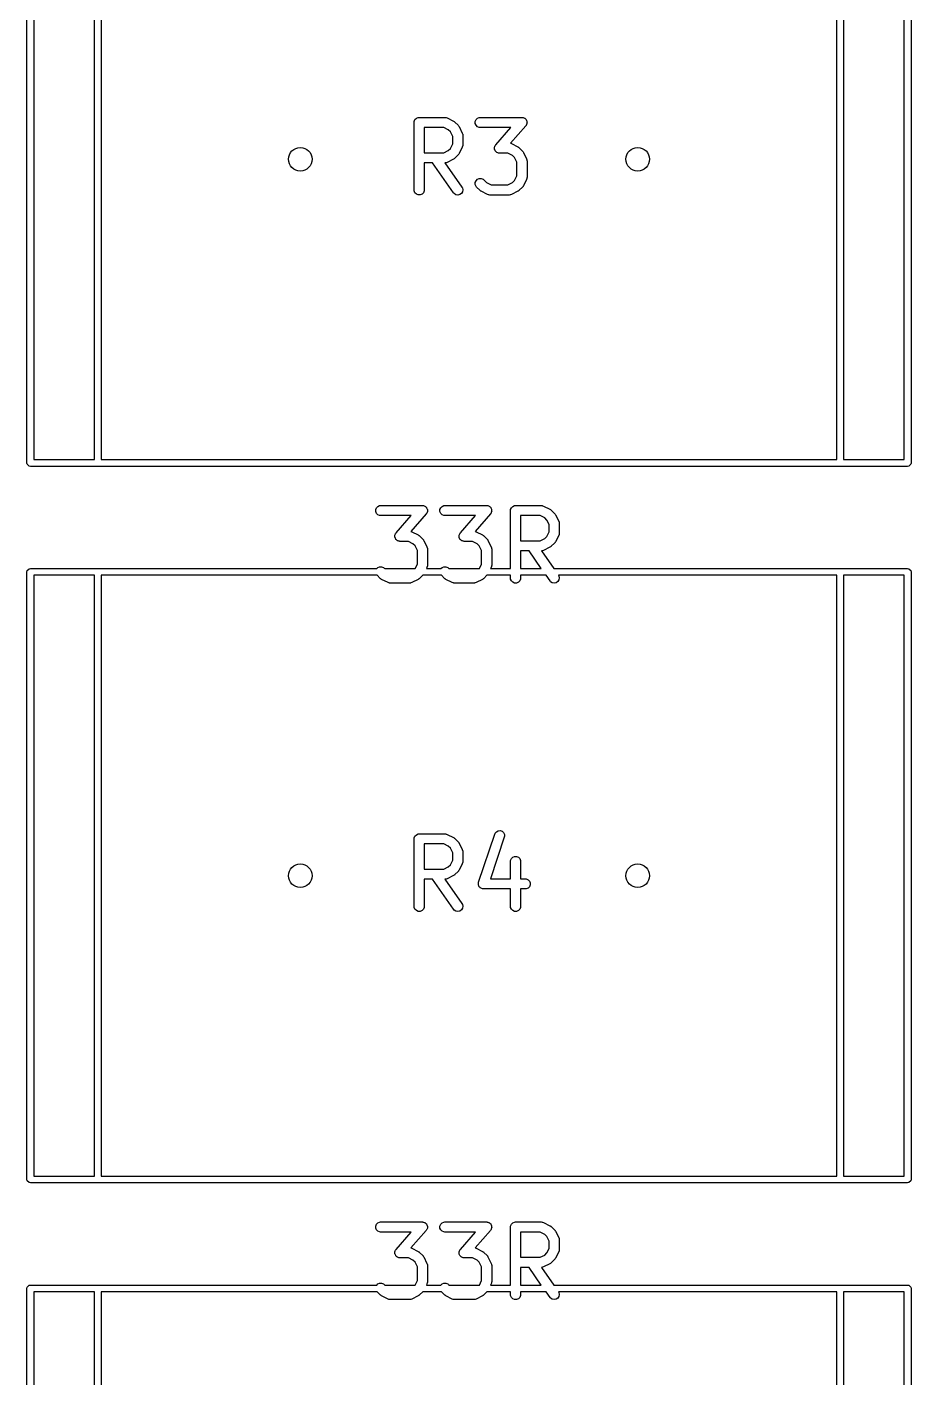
# Model space of a CAD drawing. Extents: x 0.23 to 2.98, y 0.27 to 3.73.
# Drawn here: x 1.179 to 1.695, y 1.997 to 2.785 of the extents above; entities that cross this region are included whole.
import ezdxf

# ---------------------------------------------------------------- set-up
doc = ezdxf.new("R2010")
doc.units = 0
doc.header["$MEASUREMENT"] = 0
doc.layers.add('BLACK', color=7, linetype='CONTINUOUS')

msp = doc.modelspace()

# ---------------------------------------------------------------- linework, layer by layer
at = {"layer": 'BLACK', "linetype": 'CONTINUOUS'}
for p, q in [((1.17913, 2.5304), (1.17913, 2.88473)), ((1.18307, 2.88276), (1.18307, 2.53237)), ((1.2185, 2.53237), (1.2185, 2.88276)), ((1.22244, 2.88276), (1.22244, 2.53237)), ((1.65157, 2.53237), (1.65157, 2.88276)), ((1.65551, 2.88276), (1.65551, 2.53237)), ((1.69094, 2.53237), (1.69094, 2.88276)), ((1.69488, 2.88473), (1.69488, 2.5304)), ((1.405, 2.72903), (1.40505, 2.7296)), ((1.405, 2.68966), (1.405, 2.72903)), ((1.40505, 2.7296), (1.40549, 2.73067)), ((1.40549, 2.73067), (1.40631, 2.73148)), ((1.40631, 2.73148), (1.40737, 2.73192)), ((1.40737, 2.73192), (1.40795, 2.73198)), ((1.40795, 2.73198), (1.42295, 2.73198)), ((1.42225, 2.72608), (1.4109, 2.72608)), ((1.4109, 2.72608), (1.4109, 2.71136)), ((1.42495, 2.72473), (1.42225, 2.72608)), ((1.42295, 2.73198), (1.42352, 2.73192)), ((1.42352, 2.73192), (1.42362, 2.73188)), ((1.42362, 2.73188), (1.42373, 2.73188)), ((1.42373, 2.73188), (1.42427, 2.73167)), ((1.42427, 2.73167), (1.42802, 2.72979)), ((1.42614, 2.72353), (1.42495, 2.72473)), ((1.42802, 2.72979), (1.42827, 2.72964)), ((1.42827, 2.72964), (1.42834, 2.72961)), ((1.42834, 2.72961), (1.42842, 2.72954)), ((1.42842, 2.72954), (1.42851, 2.72949)), ((1.42851, 2.72949), (1.42856, 2.72943)), ((1.42856, 2.72943), (1.42878, 2.72924)), ((1.42878, 2.72924), (1.43066, 2.72737)), ((1.43066, 2.72737), (1.43085, 2.72714)), ((1.43085, 2.72714), (1.4309, 2.72709)), ((1.4309, 2.72709), (1.43096, 2.727)), ((1.43096, 2.727), (1.43103, 2.72692)), ((1.43103, 2.72692), (1.43106, 2.72685)), ((1.43106, 2.72685), (1.43121, 2.7266)), ((1.43121, 2.7266), (1.43309, 2.72285)), ((1.44067, 2.7296), (1.44111, 2.73067)), ((1.44067, 2.72845), (1.44067, 2.7296)), ((1.44111, 2.72739), (1.44067, 2.72845)), ((1.44111, 2.73067), (1.44193, 2.73148)), ((1.44193, 2.72657), (1.44111, 2.72739)), ((1.44193, 2.73148), (1.44299, 2.73192)), ((1.44299, 2.72613), (1.44193, 2.72657)), ((1.44299, 2.73192), (1.44357, 2.73198)), ((1.44357, 2.72608), (1.44299, 2.72613)), ((1.44357, 2.73198), (1.46794, 2.73198)), ((1.46143, 2.72608), (1.44357, 2.72608)), ((1.4526, 2.71597), (1.46143, 2.72608)), ((1.47016, 2.72708), (1.46123, 2.71688)), ((1.46794, 2.73198), (1.46825, 2.73195)), ((1.46825, 2.73195), (1.46832, 2.73196)), ((1.46832, 2.73196), (1.46838, 2.73194)), ((1.46838, 2.73194), (1.46852, 2.73192)), ((1.46852, 2.73192), (1.46896, 2.73174)), ((1.46896, 2.73174), (1.46941, 2.73159)), ((1.46941, 2.73159), (1.46949, 2.73152)), ((1.46949, 2.73152), (1.46958, 2.73148)), ((1.46958, 2.73148), (1.46992, 2.73114)), ((1.46992, 2.73114), (1.47028, 2.73083)), ((1.47034, 2.72733), (1.47016, 2.72708)), ((1.47028, 2.73083), (1.47033, 2.73074)), ((1.47033, 2.73074), (1.4704, 2.73067)), ((1.4704, 2.72739), (1.47034, 2.72733)), ((1.4704, 2.73067), (1.47058, 2.73023)), ((1.47042, 2.72744), (1.4704, 2.72739)), ((1.4705, 2.72756), (1.47042, 2.72744)), ((1.47065, 2.72801), (1.4705, 2.72756)), ((1.47058, 2.73023), (1.47079, 2.7298)), ((1.47084, 2.72845), (1.47065, 2.72801)), ((1.47079, 2.7298), (1.4708, 2.7297)), ((1.4708, 2.7297), (1.47084, 2.7296)), ((1.47084, 2.7296), (1.47084, 2.72912)), ((1.47084, 2.72912), (1.47087, 2.72865)), ((1.47087, 2.72865), (1.47084, 2.72855)), ((1.47084, 2.72855), (1.47084, 2.72845)), ((1.42749, 2.72083), (1.42614, 2.72353)), ((1.42614, 2.7139), (1.42749, 2.7166)), ((1.42749, 2.7166), (1.42749, 2.72083)), ((1.43309, 2.72285), (1.43329, 2.72231)), ((1.43329, 2.72231), (1.4333, 2.7222)), ((1.4333, 2.7222), (1.43334, 2.72211)), ((1.43334, 2.72211), (1.4334, 2.72153)), ((1.4334, 2.72153), (1.4334, 2.71591)), ((1.46123, 2.71688), (1.46176, 2.71667)), ((1.46176, 2.71667), (1.46551, 2.7148)), ((1.4109, 2.71136), (1.42225, 2.71136)), ((1.42225, 2.71136), (1.42495, 2.71271)), ((1.42495, 2.71271), (1.42614, 2.7139)), ((1.43066, 2.71007), (1.42878, 2.70819)), ((1.43085, 2.71029), (1.43066, 2.71007)), ((1.4309, 2.71035), (1.43085, 2.71029)), ((1.43096, 2.71043), (1.4309, 2.71035)), ((1.43103, 2.71052), (1.43096, 2.71043)), ((1.43106, 2.71059), (1.43103, 2.71052)), ((1.43121, 2.71084), (1.43106, 2.71059)), ((1.43309, 2.71458), (1.43121, 2.71084)), ((1.43329, 2.71513), (1.43309, 2.71458)), ((1.4333, 2.71523), (1.43329, 2.71513)), ((1.43334, 2.71533), (1.4333, 2.71523)), ((1.4334, 2.71591), (1.43334, 2.71533)), ((1.45189, 2.71441), (1.45192, 2.71451)), ((1.45192, 2.71393), (1.45189, 2.71441)), ((1.45192, 2.71461), (1.45211, 2.71505)), ((1.45192, 2.71451), (1.45192, 2.71461)), ((1.45192, 2.71345), (1.45192, 2.71393)), ((1.45196, 2.71336), (1.45192, 2.71345)), ((1.45197, 2.71326), (1.45196, 2.71336)), ((1.45218, 2.71283), (1.45197, 2.71326)), ((1.45211, 2.71505), (1.45226, 2.7155)), ((1.45236, 2.71239), (1.45218, 2.71283)), ((1.45226, 2.7155), (1.45234, 2.71562)), ((1.45234, 2.71562), (1.45236, 2.71567)), ((1.45236, 2.71567), (1.45242, 2.71573)), ((1.45243, 2.71232), (1.45236, 2.71239)), ((1.45242, 2.71573), (1.4526, 2.71597)), ((1.45248, 2.71223), (1.45243, 2.71232)), ((1.45284, 2.71191), (1.45248, 2.71223)), ((1.45318, 2.71158), (1.45284, 2.71191)), ((1.45327, 2.71154), (1.45318, 2.71158)), ((1.45334, 2.71147), (1.45327, 2.71154)), ((1.4538, 2.71132), (1.45334, 2.71147)), ((1.45424, 2.71113), (1.4538, 2.71132)), ((1.45438, 2.71112), (1.45424, 2.71113)), ((1.45444, 2.7111), (1.45438, 2.71112)), ((1.45451, 2.71111), (1.45444, 2.7111)), ((1.45482, 2.71108), (1.45451, 2.71111)), ((1.45975, 2.71108), (1.45482, 2.71108)), ((1.46244, 2.70973), (1.45975, 2.71108)), ((1.46364, 2.70853), (1.46244, 2.70973)), ((1.46551, 2.7148), (1.46576, 2.71464)), ((1.46576, 2.71464), (1.46583, 2.71461)), ((1.46583, 2.71461), (1.46591, 2.71454)), ((1.46591, 2.71454), (1.466, 2.71449)), ((1.466, 2.71449), (1.46605, 2.71443)), ((1.46605, 2.71443), (1.46628, 2.71424)), ((1.46628, 2.71424), (1.46815, 2.71237)), ((1.46815, 2.71237), (1.46834, 2.71214)), ((1.46834, 2.71214), (1.4684, 2.71209)), ((1.4684, 2.71209), (1.46846, 2.712)), ((1.46846, 2.712), (1.46852, 2.71192)), ((1.46852, 2.71192), (1.46855, 2.71185)), ((1.46855, 2.71185), (1.46871, 2.7116)), ((1.46871, 2.7116), (1.47058, 2.70785)), ((1.41579, 2.70545), (1.4109, 2.70545)), ((1.4109, 2.70545), (1.4109, 2.68966)), ((1.42803, 2.68797), (1.41579, 2.70545)), ((1.42352, 2.70551), (1.42299, 2.70546)), ((1.42299, 2.70546), (1.43287, 2.69135)), ((1.42362, 2.70555), (1.42352, 2.70551)), ((1.42373, 2.70556), (1.42362, 2.70555)), ((1.42427, 2.70577), (1.42373, 2.70556)), ((1.42802, 2.70764), (1.42427, 2.70577)), ((1.42827, 2.7078), (1.42802, 2.70764)), ((1.42834, 2.70783), (1.42827, 2.7078)), ((1.42842, 2.70789), (1.42834, 2.70783)), ((1.42851, 2.70795), (1.42842, 2.70789)), ((1.42856, 2.70801), (1.42851, 2.70795)), ((1.42878, 2.70819), (1.42856, 2.70801)), ((1.46499, 2.70583), (1.46364, 2.70853)), ((1.46499, 2.69785), (1.46499, 2.70583)), ((1.47058, 2.70785), (1.47079, 2.70731)), ((1.47079, 2.70731), (1.4708, 2.70721)), ((1.4708, 2.70721), (1.47084, 2.70711)), ((1.47084, 2.70711), (1.47089, 2.70653)), ((1.47089, 2.70653), (1.47089, 2.69716)), ((1.44067, 2.69398), (1.44111, 2.69505)), ((1.44067, 2.69283), (1.44067, 2.69398)), ((1.44111, 2.69505), (1.44193, 2.69586)), ((1.44193, 2.69586), (1.44299, 2.6963)), ((1.44299, 2.6963), (1.44415, 2.6963)), ((1.44415, 2.6963), (1.44521, 2.69586)), ((1.44521, 2.69586), (1.44566, 2.6955)), ((1.44566, 2.6955), (1.44719, 2.69396)), ((1.44719, 2.69396), (1.44989, 2.69261)), ((1.45975, 2.69261), (1.46244, 2.69396)), ((1.46244, 2.69396), (1.46364, 2.69516)), ((1.46364, 2.69516), (1.46499, 2.69785)), ((1.47058, 2.69584), (1.46871, 2.69209)), ((1.47079, 2.69638), (1.47058, 2.69584)), ((1.4708, 2.69648), (1.47079, 2.69638)), ((1.47084, 2.69658), (1.4708, 2.69648)), ((1.47089, 2.69716), (1.47084, 2.69658)), ((1.40505, 2.68908), (1.405, 2.68966)), ((1.40549, 2.68802), (1.40505, 2.68908)), ((1.40631, 2.6872), (1.40549, 2.68802)), ((1.40737, 2.68676), (1.40631, 2.6872)), ((1.40853, 2.68676), (1.40737, 2.68676)), ((1.40959, 2.6872), (1.40853, 2.68676)), ((1.4104, 2.68802), (1.40959, 2.6872)), ((1.41085, 2.68908), (1.4104, 2.68802)), ((1.4109, 2.68966), (1.41085, 2.68908)), ((1.4284, 2.68753), (1.42803, 2.68797)), ((1.42938, 2.68691), (1.4284, 2.68753)), ((1.43051, 2.68671), (1.42938, 2.68691)), ((1.43163, 2.68696), (1.43051, 2.68671)), ((1.43258, 2.68762), (1.43163, 2.68696)), ((1.4332, 2.68859), (1.43258, 2.68762)), ((1.43287, 2.69135), (1.43315, 2.69085)), ((1.43315, 2.69085), (1.4334, 2.68972)), ((1.4334, 2.68972), (1.4332, 2.68859)), ((1.44111, 2.69177), (1.44067, 2.69283)), ((1.44148, 2.69132), (1.44111, 2.69177)), ((1.44336, 2.68945), (1.44148, 2.69132)), ((1.44358, 2.68926), (1.44336, 2.68945)), ((1.44363, 2.6892), (1.44358, 2.68926)), ((1.44372, 2.68914), (1.44363, 2.6892)), ((1.4438, 2.68908), (1.44372, 2.68914)), ((1.44388, 2.68905), (1.4438, 2.68908)), ((1.44412, 2.68889), (1.44388, 2.68905)), ((1.44787, 2.68702), (1.44412, 2.68889)), ((1.44841, 2.68681), (1.44787, 2.68702)), ((1.44852, 2.6868), (1.44841, 2.68681)), ((1.44862, 2.68676), (1.44852, 2.6868)), ((1.44919, 2.68671), (1.44862, 2.68676)), ((1.46044, 2.68671), (1.44919, 2.68671)), ((1.44989, 2.69261), (1.45975, 2.69261)), ((1.46102, 2.68676), (1.46044, 2.68671)), ((1.46112, 2.6868), (1.46102, 2.68676)), ((1.46122, 2.68681), (1.46112, 2.6868)), ((1.46176, 2.68702), (1.46122, 2.68681)), ((1.46551, 2.68889), (1.46176, 2.68702)), ((1.46576, 2.68905), (1.46551, 2.68889)), ((1.46583, 2.68908), (1.46576, 2.68905)), ((1.46591, 2.68914), (1.46583, 2.68908)), ((1.466, 2.6892), (1.46591, 2.68914)), ((1.46605, 2.68926), (1.466, 2.6892)), ((1.46628, 2.68945), (1.46605, 2.68926)), ((1.46815, 2.69132), (1.46628, 2.68945)), ((1.46834, 2.69155), (1.46815, 2.69132)), ((1.4684, 2.6916), (1.46834, 2.69155)), ((1.46846, 2.69169), (1.4684, 2.6916)), ((1.46852, 2.69177), (1.46846, 2.69169)), ((1.46855, 2.69184), (1.46852, 2.69177)), ((1.46871, 2.69209), (1.46855, 2.69184)), ((1.17928, 2.52965), (1.17913, 2.5304)), ((1.18035, 2.52858), (1.17928, 2.52965)), ((1.1811, 2.52843), (1.18035, 2.52858)), ((1.69291, 2.52843), (1.1811, 2.52843)), ((1.18307, 2.53237), (1.2185, 2.53237)), ((1.22244, 2.53237), (1.65157, 2.53237)), ((1.65551, 2.53237), (1.69094, 2.53237)), ((1.69367, 2.52858), (1.69291, 2.52843)), ((1.69473, 2.52965), (1.69367, 2.52858)), ((1.69488, 2.5304), (1.69473, 2.52965)), ((1.38256, 2.50323), (1.383, 2.50429)), ((1.383, 2.50429), (1.38381, 2.50511)), ((1.38381, 2.50511), (1.38488, 2.50555)), ((1.38488, 2.50555), (1.38545, 2.5056)), ((1.38545, 2.5056), (1.40982, 2.5056)), ((1.40982, 2.5056), (1.41013, 2.50557)), ((1.41013, 2.50557), (1.41021, 2.50558)), ((1.41021, 2.50558), (1.41026, 2.50556)), ((1.41026, 2.50556), (1.4104, 2.50555)), ((1.4104, 2.50555), (1.41084, 2.50536)), ((1.41084, 2.50536), (1.4113, 2.50521)), ((1.4113, 2.50521), (1.41137, 2.50514)), ((1.41137, 2.50514), (1.41146, 2.50511)), ((1.41146, 2.50511), (1.4118, 2.50477)), ((1.4118, 2.50477), (1.41216, 2.50445)), ((1.41216, 2.50445), (1.41221, 2.50436)), ((1.41221, 2.50436), (1.41228, 2.50429)), ((1.41228, 2.50429), (1.41246, 2.50385)), ((1.42005, 2.50323), (1.42049, 2.50429)), ((1.42049, 2.50429), (1.42131, 2.50511)), ((1.42131, 2.50511), (1.42237, 2.50555)), ((1.42237, 2.50555), (1.42295, 2.5056)), ((1.42295, 2.5056), (1.44732, 2.5056)), ((1.44732, 2.5056), (1.44762, 2.50557)), ((1.44762, 2.50557), (1.4477, 2.50558)), ((1.4477, 2.50558), (1.44775, 2.50556)), ((1.44775, 2.50556), (1.4479, 2.50555)), ((1.4479, 2.50555), (1.44834, 2.50536)), ((1.44834, 2.50536), (1.44879, 2.50521)), ((1.44879, 2.50521), (1.44887, 2.50514)), ((1.44887, 2.50514), (1.44896, 2.50511)), ((1.44896, 2.50511), (1.4493, 2.50477)), ((1.4493, 2.50477), (1.44966, 2.50445)), ((1.44966, 2.50445), (1.4497, 2.50436)), ((1.4497, 2.50436), (1.44977, 2.50429)), ((1.44977, 2.50429), (1.44996, 2.50385)), ((1.4613, 2.50323), (1.46174, 2.50429)), ((1.46174, 2.50429), (1.46255, 2.50511)), ((1.46255, 2.50511), (1.46362, 2.50555)), ((1.46362, 2.50555), (1.46419, 2.5056)), ((1.46419, 2.5056), (1.47919, 2.5056)), ((1.47919, 2.5056), (1.47977, 2.50555)), ((1.47977, 2.50555), (1.47986, 2.50551)), ((1.47986, 2.50551), (1.47997, 2.5055)), ((1.47997, 2.5055), (1.48051, 2.50529)), ((1.48051, 2.50529), (1.48426, 2.50342)), ((1.38256, 2.50207), (1.38256, 2.50323)), ((1.383, 2.50101), (1.38256, 2.50207)), ((1.38381, 2.5002), (1.383, 2.50101)), ((1.38488, 2.49975), (1.38381, 2.5002)), ((1.38545, 2.4997), (1.38488, 2.49975)), ((1.40332, 2.4997), (1.38545, 2.4997)), ((1.39448, 2.4896), (1.40332, 2.4997)), ((1.41205, 2.50071), (1.40311, 2.4905)), ((1.41222, 2.50096), (1.41205, 2.50071)), ((1.41228, 2.50101), (1.41222, 2.50096)), ((1.4123, 2.50106), (1.41228, 2.50101)), ((1.41238, 2.50118), (1.4123, 2.50106)), ((1.41254, 2.50163), (1.41238, 2.50118)), ((1.41246, 2.50385), (1.41268, 2.50342)), ((1.41272, 2.50207), (1.41254, 2.50163)), ((1.41268, 2.50342), (1.41268, 2.50332)), ((1.41268, 2.50332), (1.41272, 2.50323)), ((1.41272, 2.50323), (1.41272, 2.50275)), ((1.41272, 2.50275), (1.41275, 2.50227)), ((1.41275, 2.50227), (1.41272, 2.50217)), ((1.41272, 2.50217), (1.41272, 2.50207)), ((1.42005, 2.50207), (1.42005, 2.50323)), ((1.42049, 2.50101), (1.42005, 2.50207)), ((1.42131, 2.5002), (1.42049, 2.50101)), ((1.42237, 2.49975), (1.42131, 2.5002)), ((1.42295, 2.4997), (1.42237, 2.49975)), ((1.44081, 2.4997), (1.42295, 2.4997)), ((1.43197, 2.4896), (1.44081, 2.4997)), ((1.44954, 2.50071), (1.44061, 2.4905)), ((1.44972, 2.50096), (1.44954, 2.50071)), ((1.44977, 2.50101), (1.44972, 2.50096)), ((1.4498, 2.50106), (1.44977, 2.50101)), ((1.44988, 2.50118), (1.4498, 2.50106)), ((1.45003, 2.50163), (1.44988, 2.50118)), ((1.44996, 2.50385), (1.45017, 2.50342)), ((1.45022, 2.50207), (1.45003, 2.50163)), ((1.45017, 2.50342), (1.45018, 2.50332)), ((1.45018, 2.50332), (1.45022, 2.50323)), ((1.45022, 2.50323), (1.45022, 2.50275)), ((1.45022, 2.50275), (1.45025, 2.50227)), ((1.45025, 2.50227), (1.45022, 2.50217)), ((1.45022, 2.50217), (1.45022, 2.50207)), ((1.46124, 2.50265), (1.4613, 2.50323)), ((1.46124, 2.46883), (1.46124, 2.50265)), ((1.47849, 2.4997), (1.46714, 2.4997)), ((1.46714, 2.4997), (1.46714, 2.48498)), ((1.48119, 2.49835), (1.47849, 2.4997)), ((1.48239, 2.49715), (1.48119, 2.49835)), ((1.48374, 2.49445), (1.48239, 2.49715)), ((1.48426, 2.50342), (1.48451, 2.50326)), ((1.48451, 2.50326), (1.48458, 2.50323)), ((1.48458, 2.50323), (1.48466, 2.50316)), ((1.48466, 2.50316), (1.48475, 2.50311)), ((1.48475, 2.50311), (1.4848, 2.50305)), ((1.4848, 2.50305), (1.48503, 2.50286)), ((1.48503, 2.50286), (1.4869, 2.50099)), ((1.4869, 2.50099), (1.48709, 2.50076)), ((1.48709, 2.50076), (1.48715, 2.50071)), ((1.48715, 2.50071), (1.4872, 2.50062)), ((1.4872, 2.50062), (1.48727, 2.50054)), ((1.48727, 2.50054), (1.4873, 2.50047)), ((1.4873, 2.50047), (1.48746, 2.50022)), ((1.48746, 2.50022), (1.48933, 2.49647)), ((1.48933, 2.49647), (1.48954, 2.49593)), ((1.3938, 2.48823), (1.39399, 2.48867)), ((1.3938, 2.48813), (1.3938, 2.48823)), ((1.39399, 2.48867), (1.39414, 2.48913)), ((1.39414, 2.48913), (1.39422, 2.48924)), ((1.39422, 2.48924), (1.39425, 2.48929)), ((1.39425, 2.48929), (1.3943, 2.48935)), ((1.3943, 2.48935), (1.39448, 2.4896)), ((1.40311, 2.4905), (1.40365, 2.49029)), ((1.40365, 2.49029), (1.40739, 2.48842)), ((1.40739, 2.48842), (1.40764, 2.48826)), ((1.40764, 2.48826), (1.40771, 2.48823)), ((1.40771, 2.48823), (1.4078, 2.48817)), ((1.4313, 2.48823), (1.43148, 2.48867)), ((1.4313, 2.48813), (1.4313, 2.48823)), ((1.43148, 2.48867), (1.43164, 2.48913)), ((1.43164, 2.48913), (1.43172, 2.48924)), ((1.43172, 2.48924), (1.43174, 2.48929)), ((1.43174, 2.48929), (1.4318, 2.48935)), ((1.4318, 2.48935), (1.43197, 2.4896)), ((1.44061, 2.4905), (1.44114, 2.49029)), ((1.44114, 2.49029), (1.44489, 2.48842)), ((1.44489, 2.48842), (1.44514, 2.48826)), ((1.44514, 2.48826), (1.44521, 2.48823)), ((1.44521, 2.48823), (1.44529, 2.48817)), ((1.48239, 2.48753), (1.48374, 2.49022)), ((1.48374, 2.49022), (1.48374, 2.49445)), ((1.48933, 2.48821), (1.48746, 2.48446)), ((1.48954, 2.48875), (1.48933, 2.48821)), ((1.48954, 2.49593), (1.48954, 2.49583)), ((1.48954, 2.49583), (1.48959, 2.49573)), ((1.48959, 2.48895), (1.48954, 2.48885)), ((1.48954, 2.48885), (1.48954, 2.48875)), ((1.48959, 2.49573), (1.48964, 2.49515)), ((1.48964, 2.48953), (1.48959, 2.48895)), ((1.48964, 2.49515), (1.48964, 2.48953)), ((1.39377, 2.48803), (1.3938, 2.48813)), ((1.3938, 2.48756), (1.39377, 2.48803)), ((1.3938, 2.48708), (1.3938, 2.48756)), ((1.39384, 2.48698), (1.3938, 2.48708)), ((1.39385, 2.48689), (1.39384, 2.48698)), ((1.39406, 2.48645), (1.39385, 2.48689)), ((1.39425, 2.48601), (1.39406, 2.48645)), ((1.39432, 2.48594), (1.39425, 2.48601)), ((1.39436, 2.48585), (1.39432, 2.48594)), ((1.39472, 2.48554), (1.39436, 2.48585)), ((1.39506, 2.4852), (1.39472, 2.48554)), ((1.39515, 2.48516), (1.39506, 2.4852)), ((1.39523, 2.48509), (1.39515, 2.48516)), ((1.39568, 2.48494), (1.39523, 2.48509)), ((1.39612, 2.48476), (1.39568, 2.48494)), ((1.39626, 2.48474), (1.39612, 2.48476)), ((1.39632, 2.48472), (1.39626, 2.48474)), ((1.3964, 2.48473), (1.39632, 2.48472)), ((1.3967, 2.4847), (1.3964, 2.48473)), ((1.40163, 2.4847), (1.3967, 2.4847)), ((1.40433, 2.48335), (1.40163, 2.4847)), ((1.40552, 2.48215), (1.40433, 2.48335)), ((1.40687, 2.47946), (1.40552, 2.48215)), ((1.4078, 2.48817), (1.40788, 2.48811)), ((1.40788, 2.48811), (1.40794, 2.48805)), ((1.40794, 2.48805), (1.40816, 2.48787)), ((1.40816, 2.48787), (1.41004, 2.48599)), ((1.41004, 2.48599), (1.41022, 2.48576)), ((1.41022, 2.48576), (1.41028, 2.48571)), ((1.41028, 2.48571), (1.41034, 2.48562)), ((1.41034, 2.48562), (1.4104, 2.48554)), ((1.4104, 2.48554), (1.41043, 2.48547)), ((1.41043, 2.48547), (1.41059, 2.48522)), ((1.41059, 2.48522), (1.41246, 2.48147)), ((1.41246, 2.48147), (1.41267, 2.48093)), ((1.41267, 2.48093), (1.41268, 2.48083)), ((1.41268, 2.48083), (1.41272, 2.48073)), ((1.41272, 2.48073), (1.41278, 2.48015)), ((1.43127, 2.48803), (1.4313, 2.48813)), ((1.4313, 2.48756), (1.43127, 2.48803)), ((1.4313, 2.48708), (1.4313, 2.48756)), ((1.43134, 2.48698), (1.4313, 2.48708)), ((1.43134, 2.48689), (1.43134, 2.48698)), ((1.43156, 2.48645), (1.43134, 2.48689)), ((1.43174, 2.48601), (1.43156, 2.48645)), ((1.43181, 2.48594), (1.43174, 2.48601)), ((1.43186, 2.48585), (1.43181, 2.48594)), ((1.43222, 2.48554), (1.43186, 2.48585)), ((1.43256, 2.4852), (1.43222, 2.48554)), ((1.43265, 2.48516), (1.43256, 2.4852)), ((1.43272, 2.48509), (1.43265, 2.48516)), ((1.43318, 2.48494), (1.43272, 2.48509)), ((1.43362, 2.48476), (1.43318, 2.48494)), ((1.43376, 2.48474), (1.43362, 2.48476)), ((1.43381, 2.48472), (1.43376, 2.48474)), ((1.43389, 2.48473), (1.43381, 2.48472)), ((1.4342, 2.4847), (1.43389, 2.48473)), ((1.43912, 2.4847), (1.4342, 2.4847)), ((1.44182, 2.48335), (1.43912, 2.4847)), ((1.44302, 2.48215), (1.44182, 2.48335)), ((1.44437, 2.47946), (1.44302, 2.48215)), ((1.44529, 2.48817), (1.44538, 2.48811)), ((1.44538, 2.48811), (1.44543, 2.48805)), ((1.44543, 2.48805), (1.44566, 2.48787)), ((1.44566, 2.48787), (1.44753, 2.48599)), ((1.44753, 2.48599), (1.44772, 2.48576)), ((1.44772, 2.48576), (1.44778, 2.48571)), ((1.44778, 2.48571), (1.44783, 2.48562)), ((1.44783, 2.48562), (1.4479, 2.48554)), ((1.4479, 2.48554), (1.44793, 2.48547)), ((1.44793, 2.48547), (1.44809, 2.48522)), ((1.44809, 2.48522), (1.44996, 2.48147)), ((1.44996, 2.48147), (1.45017, 2.48093)), ((1.45017, 2.48093), (1.45017, 2.48083)), ((1.45017, 2.48083), (1.45022, 2.48073)), ((1.45022, 2.48073), (1.45027, 2.48015)), ((1.46714, 2.48498), (1.47849, 2.48498)), ((1.47849, 2.48498), (1.48119, 2.48633)), ((1.48426, 2.48126), (1.48051, 2.47939)), ((1.48119, 2.48633), (1.48239, 2.48753)), ((1.48451, 2.48142), (1.48426, 2.48126)), ((1.48458, 2.48145), (1.48451, 2.48142)), ((1.48466, 2.48151), (1.48458, 2.48145)), ((1.48475, 2.48157), (1.48466, 2.48151)), ((1.4848, 2.48163), (1.48475, 2.48157)), ((1.48503, 2.48182), (1.4848, 2.48163)), ((1.4869, 2.48369), (1.48503, 2.48182)), ((1.48709, 2.48392), (1.4869, 2.48369)), ((1.48715, 2.48397), (1.48709, 2.48392)), ((1.4872, 2.48406), (1.48715, 2.48397)), ((1.48727, 2.48414), (1.4872, 2.48406)), ((1.4873, 2.48421), (1.48727, 2.48414)), ((1.48746, 2.48446), (1.4873, 2.48421)), ((1.40687, 2.47148), (1.40687, 2.47946)), ((1.41278, 2.48015), (1.41278, 2.47078)), ((1.44437, 2.47148), (1.44437, 2.47946)), ((1.45027, 2.48015), (1.45027, 2.47078)), ((1.47203, 2.47908), (1.46714, 2.47908)), ((1.46714, 2.47908), (1.46714, 2.46883)), ((1.4792, 2.46883), (1.47203, 2.47908)), ((1.47977, 2.47913), (1.47923, 2.47908)), ((1.47923, 2.47908), (1.48641, 2.46883)), ((1.47986, 2.47917), (1.47977, 2.47913)), ((1.47997, 2.47918), (1.47986, 2.47917)), ((1.48051, 2.47939), (1.47997, 2.47918)), ((1.17913, 2.46686), (1.17928, 2.46761)), ((1.17913, 2.11253), (1.17913, 2.46686)), ((1.17928, 2.46761), (1.18035, 2.46868)), ((1.18035, 2.46868), (1.1811, 2.46883)), ((1.1811, 2.46883), (1.38315, 2.46883)), ((1.18307, 2.46489), (1.18307, 2.1145)), ((1.2185, 2.46489), (1.18307, 2.46489)), ((1.2185, 2.1145), (1.2185, 2.46489)), ((1.38342, 2.46489), (1.22244, 2.46489)), ((1.22244, 2.46489), (1.22244, 2.1145)), ((1.38315, 2.46883), (1.38381, 2.46949)), ((1.38524, 2.46307), (1.38342, 2.46489)), ((1.38381, 2.46949), (1.38488, 2.46993)), ((1.38488, 2.46993), (1.38603, 2.46993)), ((1.38603, 2.46993), (1.38709, 2.46949)), ((1.38709, 2.46949), (1.38754, 2.46912)), ((1.38754, 2.46912), (1.38783, 2.46883)), ((1.38783, 2.46883), (1.40555, 2.46883)), ((1.40555, 2.46883), (1.40687, 2.47148)), ((1.40999, 2.46489), (1.40816, 2.46307)), ((1.42091, 2.46489), (1.40999, 2.46489)), ((1.41246, 2.46946), (1.41215, 2.46883)), ((1.41215, 2.46883), (1.42065, 2.46883)), ((1.41267, 2.47), (1.41246, 2.46946)), ((1.41268, 2.47011), (1.41267, 2.47)), ((1.41272, 2.4702), (1.41268, 2.47011)), ((1.41278, 2.47078), (1.41272, 2.4702)), ((1.42065, 2.46883), (1.42131, 2.46949)), ((1.42273, 2.46307), (1.42091, 2.46489)), ((1.42131, 2.46949), (1.42237, 2.46993)), ((1.42237, 2.46993), (1.42352, 2.46993)), ((1.42352, 2.46993), (1.42459, 2.46949)), ((1.42459, 2.46949), (1.42504, 2.46912)), ((1.42504, 2.46912), (1.42533, 2.46883)), ((1.42533, 2.46883), (1.44304, 2.46883)), ((1.44304, 2.46883), (1.44437, 2.47148)), ((1.44748, 2.46489), (1.44566, 2.46307)), ((1.46124, 2.46489), (1.44748, 2.46489)), ((1.44996, 2.46946), (1.44964, 2.46883)), ((1.44964, 2.46883), (1.46124, 2.46883)), ((1.45017, 2.47), (1.44996, 2.46946)), ((1.45022, 2.4702), (1.45017, 2.47011)), ((1.45017, 2.47011), (1.45017, 2.47)), ((1.45027, 2.47078), (1.45022, 2.4702)), ((1.46124, 2.46328), (1.46124, 2.46489)), ((1.46714, 2.46883), (1.4792, 2.46883)), ((1.48196, 2.46489), (1.46714, 2.46489)), ((1.46714, 2.46489), (1.46714, 2.46328)), ((1.48427, 2.46159), (1.48196, 2.46489)), ((1.48641, 2.46883), (1.69291, 2.46883)), ((1.48916, 2.46489), (1.48939, 2.46447)), ((1.65157, 2.46489), (1.48916, 2.46489)), ((1.65157, 2.1145), (1.65157, 2.46489)), ((1.65551, 2.46489), (1.65551, 2.1145)), ((1.69094, 2.46489), (1.65551, 2.46489)), ((1.69094, 2.1145), (1.69094, 2.46489)), ((1.69291, 2.46883), (1.69367, 2.46868)), ((1.69367, 2.46868), (1.69473, 2.46761)), ((1.69473, 2.46761), (1.69488, 2.46686)), ((1.69488, 2.46686), (1.69488, 2.11253)), ((1.38546, 2.46288), (1.38524, 2.46307)), ((1.38552, 2.46282), (1.38546, 2.46288)), ((1.38561, 2.46277), (1.38552, 2.46282)), ((1.38569, 2.4627), (1.38561, 2.46277)), ((1.38576, 2.46267), (1.38569, 2.4627)), ((1.38601, 2.46251), (1.38576, 2.46267)), ((1.38976, 2.46064), (1.38601, 2.46251)), ((1.3903, 2.46043), (1.38976, 2.46064)), ((1.3904, 2.46043), (1.3903, 2.46043)), ((1.3905, 2.46038), (1.3904, 2.46043)), ((1.39108, 2.46033), (1.3905, 2.46038)), ((1.40232, 2.46033), (1.39108, 2.46033)), ((1.4029, 2.46038), (1.40232, 2.46033)), ((1.403, 2.46043), (1.4029, 2.46038)), ((1.4031, 2.46043), (1.403, 2.46043)), ((1.40365, 2.46064), (1.4031, 2.46043)), ((1.40739, 2.46251), (1.40365, 2.46064)), ((1.40764, 2.46267), (1.40739, 2.46251)), ((1.40771, 2.4627), (1.40764, 2.46267)), ((1.4078, 2.46277), (1.40771, 2.4627)), ((1.40788, 2.46282), (1.4078, 2.46277)), ((1.40794, 2.46288), (1.40788, 2.46282)), ((1.40816, 2.46307), (1.40794, 2.46288)), ((1.42296, 2.46288), (1.42273, 2.46307)), ((1.42301, 2.46282), (1.42296, 2.46288)), ((1.4231, 2.46277), (1.42301, 2.46282)), ((1.42318, 2.4627), (1.4231, 2.46277)), ((1.42325, 2.46267), (1.42318, 2.4627)), ((1.4235, 2.46251), (1.42325, 2.46267)), ((1.42725, 2.46064), (1.4235, 2.46251)), ((1.42779, 2.46043), (1.42725, 2.46064)), ((1.4279, 2.46043), (1.42779, 2.46043)), ((1.428, 2.46038), (1.4279, 2.46043)), ((1.42857, 2.46033), (1.428, 2.46038)), ((1.43982, 2.46033), (1.42857, 2.46033)), ((1.4404, 2.46038), (1.43982, 2.46033)), ((1.44049, 2.46043), (1.4404, 2.46038)), ((1.4406, 2.46043), (1.44049, 2.46043)), ((1.44114, 2.46064), (1.4406, 2.46043)), ((1.44489, 2.46251), (1.44114, 2.46064)), ((1.44514, 2.46267), (1.44489, 2.46251)), ((1.44521, 2.4627), (1.44514, 2.46267)), ((1.44529, 2.46277), (1.44521, 2.4627)), ((1.44538, 2.46282), (1.44529, 2.46277)), ((1.44543, 2.46288), (1.44538, 2.46282)), ((1.44566, 2.46307), (1.44543, 2.46288)), ((1.4613, 2.4627), (1.46124, 2.46328)), ((1.46174, 2.46164), (1.4613, 2.4627)), ((1.46255, 2.46083), (1.46174, 2.46164)), ((1.46362, 2.46038), (1.46255, 2.46083)), ((1.46477, 2.46038), (1.46362, 2.46038)), ((1.46583, 2.46083), (1.46477, 2.46038)), ((1.46665, 2.46164), (1.46583, 2.46083)), ((1.46709, 2.4627), (1.46665, 2.46164)), ((1.46714, 2.46328), (1.46709, 2.4627)), ((1.48465, 2.46115), (1.48427, 2.46159)), ((1.48562, 2.46053), (1.48465, 2.46115)), ((1.48675, 2.46033), (1.48562, 2.46053)), ((1.48788, 2.46058), (1.48675, 2.46033)), ((1.48882, 2.46124), (1.48788, 2.46058)), ((1.48944, 2.46221), (1.48882, 2.46124)), ((1.48939, 2.46447), (1.48964, 2.46334)), ((1.48964, 2.46334), (1.48944, 2.46221)), ((1.45225, 2.31449), (1.45301, 2.31536)), ((1.45301, 2.31536), (1.45404, 2.31588)), ((1.45404, 2.31588), (1.45519, 2.31596)), ((1.45519, 2.31596), (1.45628, 2.3156)), ((1.45628, 2.3156), (1.45715, 2.31484)), ((1.405, 2.31116), (1.40505, 2.31173)), ((1.405, 2.27179), (1.405, 2.31116)), ((1.40505, 2.31173), (1.40549, 2.3128)), ((1.40549, 2.3128), (1.40631, 2.31361)), ((1.40631, 2.31361), (1.40737, 2.31405)), ((1.40737, 2.31405), (1.40795, 2.31411)), ((1.40795, 2.31411), (1.42295, 2.31411)), ((1.42225, 2.3082), (1.4109, 2.3082)), ((1.4109, 2.3082), (1.4109, 2.29349)), ((1.42495, 2.30686), (1.42225, 2.3082)), ((1.42295, 2.31411), (1.42352, 2.31405)), ((1.42352, 2.31405), (1.42362, 2.31401)), ((1.42362, 2.31401), (1.42373, 2.31401)), ((1.42373, 2.31401), (1.42427, 2.3138)), ((1.42427, 2.3138), (1.42802, 2.31192)), ((1.42802, 2.31192), (1.42827, 2.31177)), ((1.42827, 2.31177), (1.42834, 2.31174)), ((1.42834, 2.31174), (1.42842, 2.31167)), ((1.42842, 2.31167), (1.42851, 2.31162)), ((1.42851, 2.31162), (1.42856, 2.31156)), ((1.42856, 2.31156), (1.42878, 2.31137)), ((1.42878, 2.31137), (1.43066, 2.3095)), ((1.43066, 2.3095), (1.43085, 2.30927)), ((1.43085, 2.30927), (1.4309, 2.30922)), ((1.4309, 2.30922), (1.43096, 2.30913)), ((1.43096, 2.30913), (1.43103, 2.30905)), ((1.43103, 2.30905), (1.43106, 2.30898)), ((1.43106, 2.30898), (1.43121, 2.30873)), ((1.43121, 2.30873), (1.43309, 2.30498)), ((1.44264, 2.28584), (1.45202, 2.31397)), ((1.45762, 2.3121), (1.44954, 2.28786)), ((1.45202, 2.31397), (1.45225, 2.31449)), ((1.45715, 2.31484), (1.45767, 2.31381)), ((1.45775, 2.31266), (1.45762, 2.3121)), ((1.45767, 2.31381), (1.45775, 2.31266)), ((1.42614, 2.30566), (1.42495, 2.30686)), ((1.42749, 2.30296), (1.42614, 2.30566)), ((1.42749, 2.29873), (1.42749, 2.30296)), ((1.43309, 2.30498), (1.43329, 2.30444)), ((1.43329, 2.30444), (1.4333, 2.30433)), ((1.4333, 2.30433), (1.43334, 2.30423)), ((1.43334, 2.30423), (1.4334, 2.30366)), ((1.4334, 2.30366), (1.4334, 2.29803)), ((1.4613, 2.29861), (1.46174, 2.29967)), ((1.46174, 2.29967), (1.46255, 2.30049)), ((1.46255, 2.30049), (1.46362, 2.30093)), ((1.46362, 2.30093), (1.46477, 2.30093)), ((1.46477, 2.30093), (1.46583, 2.30049)), ((1.46583, 2.30049), (1.46665, 2.29967)), ((1.46665, 2.29967), (1.46709, 2.29861)), ((1.4109, 2.29349), (1.42225, 2.29349)), ((1.42225, 2.29349), (1.42495, 2.29484)), ((1.42495, 2.29484), (1.42614, 2.29603)), ((1.42614, 2.29603), (1.42749, 2.29873)), ((1.43066, 2.2922), (1.42878, 2.29032)), ((1.43085, 2.29242), (1.43066, 2.2922)), ((1.4309, 2.29247), (1.43085, 2.29242)), ((1.43096, 2.29256), (1.4309, 2.29247)), ((1.43103, 2.29264), (1.43096, 2.29256)), ((1.43106, 2.29272), (1.43103, 2.29264)), ((1.43121, 2.29296), (1.43106, 2.29272)), ((1.43309, 2.29671), (1.43121, 2.29296)), ((1.43329, 2.29725), (1.43309, 2.29671)), ((1.4333, 2.29736), (1.43329, 2.29725)), ((1.43334, 2.29746), (1.4333, 2.29736)), ((1.4334, 2.29803), (1.43334, 2.29746)), ((1.46124, 2.29803), (1.4613, 2.29861)), ((1.46124, 2.28786), (1.46124, 2.29803)), ((1.46709, 2.29861), (1.46714, 2.29803)), ((1.46714, 2.29803), (1.46714, 2.28786)), ((1.41579, 2.28758), (1.4109, 2.28758)), ((1.4109, 2.28758), (1.4109, 2.27179)), ((1.42803, 2.27009), (1.41579, 2.28758)), ((1.42352, 2.28764), (1.42299, 2.28759)), ((1.42299, 2.28759), (1.43287, 2.27348)), ((1.42362, 2.28768), (1.42352, 2.28764)), ((1.42373, 2.28769), (1.42362, 2.28768)), ((1.42427, 2.28789), (1.42373, 2.28769)), ((1.42802, 2.28977), (1.42427, 2.28789)), ((1.42827, 2.28992), (1.42802, 2.28977)), ((1.42834, 2.28995), (1.42827, 2.28992)), ((1.42842, 2.29002), (1.42834, 2.28995)), ((1.42851, 2.29008), (1.42842, 2.29002)), ((1.42856, 2.29014), (1.42851, 2.29008)), ((1.42878, 2.29032), (1.42856, 2.29014)), ((1.44251, 2.28528), (1.44255, 2.28543)), ((1.44255, 2.28481), (1.44251, 2.28528)), ((1.44255, 2.28549), (1.44258, 2.28556)), ((1.44255, 2.28543), (1.44255, 2.28549)), ((1.44255, 2.28433), (1.44255, 2.28481)), ((1.44259, 2.28424), (1.44255, 2.28433)), ((1.44258, 2.28556), (1.44264, 2.28584)), ((1.4426, 2.28413), (1.44259, 2.28424)), ((1.44281, 2.28371), (1.4426, 2.28413)), ((1.44299, 2.28327), (1.44281, 2.28371)), ((1.44954, 2.28786), (1.46124, 2.28786)), ((1.46714, 2.28786), (1.46982, 2.28786)), ((1.46982, 2.28786), (1.47039, 2.28781)), ((1.47039, 2.28781), (1.47146, 2.28737)), ((1.47146, 2.28737), (1.47227, 2.28655)), ((1.47227, 2.28655), (1.47271, 2.28549)), ((1.47271, 2.28433), (1.47227, 2.28327)), ((1.47271, 2.28549), (1.47271, 2.28433)), ((1.44306, 2.2832), (1.44299, 2.28327)), ((1.44311, 2.2831), (1.44306, 2.2832)), ((1.44347, 2.28279), (1.44311, 2.2831)), ((1.4438, 2.28246), (1.44347, 2.28279)), ((1.4439, 2.28241), (1.4438, 2.28246)), ((1.44398, 2.28235), (1.4439, 2.28241)), ((1.44443, 2.2822), (1.44398, 2.28235)), ((1.44487, 2.28201), (1.44443, 2.2822)), ((1.44502, 2.282), (1.44487, 2.28201)), ((1.44508, 2.28198), (1.44502, 2.282)), ((1.44515, 2.28199), (1.44508, 2.28198)), ((1.44544, 2.28196), (1.44515, 2.28199)), ((1.46124, 2.28196), (1.44544, 2.28196)), ((1.46124, 2.27179), (1.46124, 2.28196)), ((1.46982, 2.28196), (1.46714, 2.28196)), ((1.46714, 2.28196), (1.46714, 2.27179)), ((1.47039, 2.28201), (1.46982, 2.28196)), ((1.47146, 2.28246), (1.47039, 2.28201)), ((1.47227, 2.28327), (1.47146, 2.28246)), ((1.40505, 2.27121), (1.405, 2.27179)), ((1.40549, 2.27015), (1.40505, 2.27121)), ((1.40631, 2.26933), (1.40549, 2.27015)), ((1.40737, 2.26889), (1.40631, 2.26933)), ((1.40853, 2.26889), (1.40737, 2.26889)), ((1.40959, 2.26933), (1.40853, 2.26889)), ((1.4104, 2.27015), (1.40959, 2.26933)), ((1.41085, 2.27121), (1.4104, 2.27015)), ((1.4109, 2.27179), (1.41085, 2.27121)), ((1.4284, 2.26965), (1.42803, 2.27009)), ((1.42938, 2.26904), (1.4284, 2.26965)), ((1.43051, 2.26884), (1.42938, 2.26904)), ((1.43163, 2.26908), (1.43051, 2.26884)), ((1.43258, 2.26975), (1.43163, 2.26908)), ((1.4332, 2.27072), (1.43258, 2.26975)), ((1.43287, 2.27348), (1.43315, 2.27298)), ((1.43315, 2.27298), (1.4334, 2.27185)), ((1.4334, 2.27185), (1.4332, 2.27072)), ((1.4613, 2.27121), (1.46124, 2.27179)), ((1.46174, 2.27015), (1.4613, 2.27121)), ((1.46255, 2.26933), (1.46174, 2.27015)), ((1.46362, 2.26889), (1.46255, 2.26933)), ((1.46477, 2.26889), (1.46362, 2.26889)), ((1.46583, 2.26933), (1.46477, 2.26889)), ((1.46665, 2.27015), (1.46583, 2.26933)), ((1.46709, 2.27121), (1.46665, 2.27015)), ((1.46714, 2.27179), (1.46709, 2.27121)), ((1.17928, 2.11177), (1.17913, 2.11253)), ((1.18035, 2.11071), (1.17928, 2.11177)), ((1.1811, 2.11056), (1.18035, 2.11071)), ((1.69291, 2.11056), (1.1811, 2.11056)), ((1.18307, 2.1145), (1.2185, 2.1145)), ((1.22244, 2.1145), (1.65157, 2.1145)), ((1.65551, 2.1145), (1.69094, 2.1145)), ((1.69367, 2.11071), (1.69291, 2.11056)), ((1.69473, 2.11177), (1.69367, 2.11071)), ((1.69488, 2.11253), (1.69473, 2.11177)), ((1.383, 2.08642), (1.38381, 2.08723)), ((1.38381, 2.08723), (1.38488, 2.08768)), ((1.38488, 2.08768), (1.38545, 2.08773)), ((1.38545, 2.08773), (1.40982, 2.08773)), ((1.40982, 2.08773), (1.41013, 2.0877)), ((1.41013, 2.0877), (1.41021, 2.08771)), ((1.41021, 2.08771), (1.41026, 2.08769)), ((1.41026, 2.08769), (1.4104, 2.08768)), ((1.4104, 2.08768), (1.41084, 2.08749)), ((1.41084, 2.08749), (1.4113, 2.08734)), ((1.4113, 2.08734), (1.41137, 2.08727)), ((1.41137, 2.08727), (1.41146, 2.08723)), ((1.41146, 2.08723), (1.4118, 2.0869)), ((1.4118, 2.0869), (1.41216, 2.08658)), ((1.42049, 2.08642), (1.42131, 2.08723)), ((1.42131, 2.08723), (1.42237, 2.08768)), ((1.42237, 2.08768), (1.42295, 2.08773)), ((1.42295, 2.08773), (1.44732, 2.08773)), ((1.44732, 2.08773), (1.44762, 2.0877)), ((1.44762, 2.0877), (1.4477, 2.08771)), ((1.4477, 2.08771), (1.44775, 2.08769)), ((1.44775, 2.08769), (1.4479, 2.08768)), ((1.4479, 2.08768), (1.44834, 2.08749)), ((1.44834, 2.08749), (1.44879, 2.08734)), ((1.44879, 2.08734), (1.44887, 2.08727)), ((1.44887, 2.08727), (1.44896, 2.08723)), ((1.44896, 2.08723), (1.4493, 2.0869)), ((1.4493, 2.0869), (1.44966, 2.08658)), ((1.46174, 2.08642), (1.46255, 2.08723)), ((1.46255, 2.08723), (1.46362, 2.08768)), ((1.46362, 2.08768), (1.46419, 2.08773)), ((1.46419, 2.08773), (1.47919, 2.08773)), ((1.47919, 2.08773), (1.47977, 2.08768)), ((1.47977, 2.08768), (1.47986, 2.08763)), ((1.47986, 2.08763), (1.47997, 2.08763)), ((1.47997, 2.08763), (1.48051, 2.08742)), ((1.48051, 2.08742), (1.48426, 2.08555)), ((1.38256, 2.08536), (1.383, 2.08642)), ((1.38256, 2.0842), (1.38256, 2.08536)), ((1.383, 2.08314), (1.38256, 2.0842)), ((1.38381, 2.08232), (1.383, 2.08314)), ((1.38488, 2.08188), (1.38381, 2.08232)), ((1.38545, 2.08183), (1.38488, 2.08188)), ((1.40332, 2.08183), (1.38545, 2.08183)), ((1.39448, 2.07173), (1.40332, 2.08183)), ((1.41205, 2.08283), (1.40311, 2.07263)), ((1.41222, 2.08308), (1.41205, 2.08283)), ((1.41216, 2.08658), (1.41221, 2.08649)), ((1.41221, 2.08649), (1.41228, 2.08642)), ((1.41228, 2.08314), (1.41222, 2.08308)), ((1.41228, 2.08642), (1.41246, 2.08598)), ((1.4123, 2.08319), (1.41228, 2.08314)), ((1.41238, 2.08331), (1.4123, 2.08319)), ((1.41254, 2.08376), (1.41238, 2.08331)), ((1.41246, 2.08598), (1.41268, 2.08555)), ((1.41272, 2.0842), (1.41254, 2.08376)), ((1.41268, 2.08555), (1.41268, 2.08545)), ((1.41268, 2.08545), (1.41272, 2.08536)), ((1.41272, 2.08536), (1.41272, 2.08488)), ((1.41272, 2.08488), (1.41275, 2.0844)), ((1.41275, 2.0844), (1.41272, 2.0843)), ((1.41272, 2.0843), (1.41272, 2.0842)), ((1.42005, 2.08536), (1.42049, 2.08642)), ((1.42005, 2.0842), (1.42005, 2.08536)), ((1.42049, 2.08314), (1.42005, 2.0842)), ((1.42131, 2.08232), (1.42049, 2.08314)), ((1.42237, 2.08188), (1.42131, 2.08232)), ((1.42295, 2.08183), (1.42237, 2.08188)), ((1.44081, 2.08183), (1.42295, 2.08183)), ((1.43197, 2.07173), (1.44081, 2.08183)), ((1.44954, 2.08283), (1.44061, 2.07263)), ((1.44972, 2.08308), (1.44954, 2.08283)), ((1.44966, 2.08658), (1.4497, 2.08649)), ((1.4497, 2.08649), (1.44977, 2.08642)), ((1.44977, 2.08314), (1.44972, 2.08308)), ((1.44977, 2.08642), (1.44996, 2.08598)), ((1.4498, 2.08319), (1.44977, 2.08314)), ((1.44988, 2.08331), (1.4498, 2.08319)), ((1.45003, 2.08376), (1.44988, 2.08331)), ((1.44996, 2.08598), (1.45017, 2.08555)), ((1.45022, 2.0842), (1.45003, 2.08376)), ((1.45017, 2.08555), (1.45018, 2.08545)), ((1.45018, 2.08545), (1.45022, 2.08536)), ((1.45022, 2.08536), (1.45022, 2.08488)), ((1.45022, 2.08488), (1.45025, 2.0844)), ((1.45025, 2.0844), (1.45022, 2.0843)), ((1.45022, 2.0843), (1.45022, 2.0842)), ((1.46124, 2.08478), (1.4613, 2.08536)), ((1.46124, 2.05096), (1.46124, 2.08478)), ((1.4613, 2.08536), (1.46174, 2.08642)), ((1.47849, 2.08183), (1.46714, 2.08183)), ((1.46714, 2.08183), (1.46714, 2.06711)), ((1.48119, 2.08048), (1.47849, 2.08183)), ((1.48239, 2.07928), (1.48119, 2.08048)), ((1.48374, 2.07658), (1.48239, 2.07928)), ((1.48426, 2.08555), (1.48451, 2.08539)), ((1.48451, 2.08539), (1.48458, 2.08536)), ((1.48458, 2.08536), (1.48466, 2.08529)), ((1.48466, 2.08529), (1.48475, 2.08524)), ((1.48475, 2.08524), (1.4848, 2.08518)), ((1.4848, 2.08518), (1.48503, 2.08499)), ((1.48503, 2.08499), (1.4869, 2.08312)), ((1.4869, 2.08312), (1.48709, 2.08289)), ((1.48709, 2.08289), (1.48715, 2.08284)), ((1.48715, 2.08284), (1.4872, 2.08275)), ((1.4872, 2.08275), (1.48727, 2.08267)), ((1.48727, 2.08267), (1.4873, 2.0826)), ((1.4873, 2.0826), (1.48746, 2.08235)), ((1.48746, 2.08235), (1.48933, 2.0786)), ((1.39399, 2.0708), (1.39414, 2.07125)), ((1.39414, 2.07125), (1.39422, 2.07137)), ((1.39422, 2.07137), (1.39425, 2.07142)), ((1.39425, 2.07142), (1.3943, 2.07148)), ((1.3943, 2.07148), (1.39448, 2.07173)), ((1.40311, 2.07263), (1.40365, 2.07242)), ((1.40365, 2.07242), (1.40739, 2.07055)), ((1.43148, 2.0708), (1.43164, 2.07125)), ((1.43164, 2.07125), (1.43172, 2.07137)), ((1.43172, 2.07137), (1.43174, 2.07142)), ((1.43174, 2.07142), (1.4318, 2.07148)), ((1.4318, 2.07148), (1.43197, 2.07173)), ((1.44061, 2.07263), (1.44114, 2.07242)), ((1.44114, 2.07242), (1.44489, 2.07055)), ((1.48239, 2.06966), (1.48374, 2.07235)), ((1.48374, 2.07235), (1.48374, 2.07658)), ((1.48933, 2.0786), (1.48954, 2.07806)), ((1.48954, 2.07088), (1.48933, 2.07034)), ((1.48954, 2.07806), (1.48954, 2.07795)), ((1.48954, 2.07795), (1.48959, 2.07786)), ((1.48959, 2.07108), (1.48954, 2.07098)), ((1.48954, 2.07098), (1.48954, 2.07088)), ((1.48959, 2.07786), (1.48964, 2.07728)), ((1.48964, 2.07166), (1.48959, 2.07108)), ((1.48964, 2.07728), (1.48964, 2.07166)), ((1.39377, 2.07016), (1.3938, 2.07026)), ((1.3938, 2.06968), (1.39377, 2.07016)), ((1.3938, 2.07036), (1.39399, 2.0708)), ((1.3938, 2.07026), (1.3938, 2.07036)), ((1.3938, 2.06921), (1.3938, 2.06968)), ((1.39384, 2.06911), (1.3938, 2.06921)), ((1.39385, 2.06901), (1.39384, 2.06911)), ((1.39406, 2.06858), (1.39385, 2.06901)), ((1.39425, 2.06814), (1.39406, 2.06858)), ((1.39432, 2.06807), (1.39425, 2.06814)), ((1.39436, 2.06798), (1.39432, 2.06807)), ((1.39472, 2.06767), (1.39436, 2.06798)), ((1.39506, 2.06733), (1.39472, 2.06767)), ((1.39515, 2.06729), (1.39506, 2.06733)), ((1.39523, 2.06722), (1.39515, 2.06729)), ((1.39568, 2.06707), (1.39523, 2.06722)), ((1.39612, 2.06689), (1.39568, 2.06707)), ((1.39626, 2.06687), (1.39612, 2.06689)), ((1.39632, 2.06685), (1.39626, 2.06687)), ((1.3964, 2.06686), (1.39632, 2.06685)), ((1.3967, 2.06683), (1.3964, 2.06686)), ((1.40163, 2.06683), (1.3967, 2.06683)), ((1.40433, 2.06548), (1.40163, 2.06683)), ((1.40552, 2.06428), (1.40433, 2.06548)), ((1.40687, 2.06159), (1.40552, 2.06428)), ((1.40739, 2.07055), (1.40764, 2.07039)), ((1.40764, 2.07039), (1.40771, 2.07036)), ((1.40771, 2.07036), (1.4078, 2.0703)), ((1.4078, 2.0703), (1.40788, 2.07024)), ((1.40788, 2.07024), (1.40794, 2.07018)), ((1.40794, 2.07018), (1.40816, 2.06999)), ((1.40816, 2.06999), (1.41004, 2.06812)), ((1.41004, 2.06812), (1.41022, 2.06789)), ((1.41022, 2.06789), (1.41028, 2.06784)), ((1.41028, 2.06784), (1.41034, 2.06775)), ((1.41034, 2.06775), (1.4104, 2.06767)), ((1.4104, 2.06767), (1.41043, 2.0676)), ((1.41043, 2.0676), (1.41059, 2.06735)), ((1.41059, 2.06735), (1.41246, 2.0636)), ((1.41246, 2.0636), (1.41267, 2.06306)), ((1.41267, 2.06306), (1.41268, 2.06296)), ((1.43127, 2.07016), (1.4313, 2.07026)), ((1.4313, 2.06968), (1.43127, 2.07016)), ((1.4313, 2.07036), (1.43148, 2.0708)), ((1.4313, 2.07026), (1.4313, 2.07036)), ((1.4313, 2.06921), (1.4313, 2.06968)), ((1.43134, 2.06911), (1.4313, 2.06921)), ((1.43134, 2.06901), (1.43134, 2.06911)), ((1.43156, 2.06858), (1.43134, 2.06901)), ((1.43174, 2.06814), (1.43156, 2.06858)), ((1.43181, 2.06807), (1.43174, 2.06814)), ((1.43186, 2.06798), (1.43181, 2.06807)), ((1.43222, 2.06767), (1.43186, 2.06798)), ((1.43256, 2.06733), (1.43222, 2.06767)), ((1.43265, 2.06729), (1.43256, 2.06733)), ((1.43272, 2.06722), (1.43265, 2.06729)), ((1.43318, 2.06707), (1.43272, 2.06722)), ((1.43362, 2.06689), (1.43318, 2.06707)), ((1.43376, 2.06687), (1.43362, 2.06689)), ((1.43381, 2.06685), (1.43376, 2.06687)), ((1.43389, 2.06686), (1.43381, 2.06685)), ((1.4342, 2.06683), (1.43389, 2.06686)), ((1.43912, 2.06683), (1.4342, 2.06683)), ((1.44182, 2.06548), (1.43912, 2.06683)), ((1.44302, 2.06428), (1.44182, 2.06548)), ((1.44437, 2.06159), (1.44302, 2.06428)), ((1.44489, 2.07055), (1.44514, 2.07039)), ((1.44514, 2.07039), (1.44521, 2.07036)), ((1.44521, 2.07036), (1.44529, 2.0703)), ((1.44529, 2.0703), (1.44538, 2.07024)), ((1.44538, 2.07024), (1.44543, 2.07018)), ((1.44543, 2.07018), (1.44566, 2.06999)), ((1.44566, 2.06999), (1.44753, 2.06812)), ((1.44753, 2.06812), (1.44772, 2.06789)), ((1.44772, 2.06789), (1.44778, 2.06784)), ((1.44778, 2.06784), (1.44783, 2.06775)), ((1.44783, 2.06775), (1.4479, 2.06767)), ((1.4479, 2.06767), (1.44793, 2.0676)), ((1.44793, 2.0676), (1.44809, 2.06735)), ((1.44809, 2.06735), (1.44996, 2.0636)), ((1.44996, 2.0636), (1.45017, 2.06306)), ((1.45017, 2.06306), (1.45017, 2.06296)), ((1.46714, 2.06711), (1.47849, 2.06711)), ((1.47849, 2.06711), (1.48119, 2.06846)), ((1.48426, 2.06339), (1.48051, 2.06152)), ((1.48119, 2.06846), (1.48239, 2.06966)), ((1.48451, 2.06355), (1.48426, 2.06339)), ((1.48458, 2.06358), (1.48451, 2.06355)), ((1.48466, 2.06364), (1.48458, 2.06358)), ((1.48475, 2.0637), (1.48466, 2.06364)), ((1.4848, 2.06376), (1.48475, 2.0637)), ((1.48503, 2.06394), (1.4848, 2.06376)), ((1.4869, 2.06582), (1.48503, 2.06394)), ((1.48709, 2.06604), (1.4869, 2.06582)), ((1.48715, 2.0661), (1.48709, 2.06604)), ((1.4872, 2.06619), (1.48715, 2.0661)), ((1.48727, 2.06627), (1.4872, 2.06619)), ((1.4873, 2.06634), (1.48727, 2.06627)), ((1.48746, 2.06659), (1.4873, 2.06634)), ((1.48933, 2.07034), (1.48746, 2.06659)), ((1.40687, 2.05361), (1.40687, 2.06159)), ((1.41268, 2.06296), (1.41272, 2.06286)), ((1.41272, 2.06286), (1.41278, 2.06228)), ((1.41278, 2.06228), (1.41278, 2.05291)), ((1.44437, 2.05361), (1.44437, 2.06159)), ((1.45017, 2.06296), (1.45022, 2.06286)), ((1.45022, 2.06286), (1.45027, 2.06228)), ((1.45027, 2.06228), (1.45027, 2.05291)), ((1.47203, 2.0612), (1.46714, 2.0612)), ((1.46714, 2.0612), (1.46714, 2.05096)), ((1.4792, 2.05096), (1.47203, 2.0612)), ((1.47977, 2.06126), (1.47923, 2.06121)), ((1.47923, 2.06121), (1.48641, 2.05096)), ((1.47986, 2.0613), (1.47977, 2.06126)), ((1.47997, 2.06131), (1.47986, 2.0613)), ((1.48051, 2.06152), (1.47997, 2.06131)), ((1.17913, 2.04899), (1.17928, 2.04974)), ((1.17913, 1.69466), (1.17913, 2.04899)), ((1.17928, 2.04974), (1.18035, 2.05081)), ((1.18035, 2.05081), (1.1811, 2.05096)), ((1.1811, 2.05096), (1.38315, 2.05096)), ((1.38315, 2.05096), (1.38381, 2.05161)), ((1.38381, 2.05161), (1.38488, 2.05205)), ((1.38488, 2.05205), (1.38603, 2.05205)), ((1.38603, 2.05205), (1.38709, 2.05161)), ((1.38709, 2.05161), (1.38754, 2.05125)), ((1.38754, 2.05125), (1.38783, 2.05096)), ((1.38783, 2.05096), (1.40555, 2.05096)), ((1.40555, 2.05096), (1.40687, 2.05361)), ((1.41246, 2.05159), (1.41215, 2.05096)), ((1.41215, 2.05096), (1.42065, 2.05096)), ((1.41267, 2.05213), (1.41246, 2.05159)), ((1.41268, 2.05223), (1.41267, 2.05213)), ((1.41272, 2.05233), (1.41268, 2.05223)), ((1.41278, 2.05291), (1.41272, 2.05233)), ((1.42065, 2.05096), (1.42131, 2.05161)), ((1.42131, 2.05161), (1.42237, 2.05205)), ((1.42237, 2.05205), (1.42352, 2.05205)), ((1.42352, 2.05205), (1.42459, 2.05161)), ((1.42459, 2.05161), (1.42504, 2.05125)), ((1.42504, 2.05125), (1.42533, 2.05096)), ((1.42533, 2.05096), (1.44304, 2.05096)), ((1.44304, 2.05096), (1.44437, 2.05361)), ((1.44996, 2.05159), (1.44964, 2.05096)), ((1.44964, 2.05096), (1.46124, 2.05096)), ((1.45017, 2.05213), (1.44996, 2.05159)), ((1.45022, 2.05233), (1.45017, 2.05223)), ((1.45017, 2.05223), (1.45017, 2.05213)), ((1.45027, 2.05291), (1.45022, 2.05233)), ((1.46714, 2.05096), (1.4792, 2.05096)), ((1.48641, 2.05096), (1.69291, 2.05096)), ((1.69291, 2.05096), (1.69367, 2.05081)), ((1.69367, 2.05081), (1.69473, 2.04974)), ((1.69473, 2.04974), (1.69488, 2.04899)), ((1.69488, 2.04899), (1.69488, 1.69466)), ((1.18307, 2.04702), (1.18307, 1.69663)), ((1.2185, 2.04702), (1.18307, 2.04702)), ((1.2185, 1.69663), (1.2185, 2.04702)), ((1.38342, 2.04702), (1.22244, 2.04702)), ((1.22244, 2.04702), (1.22244, 1.69663)), ((1.38524, 2.0452), (1.38342, 2.04702)), ((1.38546, 2.04501), (1.38524, 2.0452)), ((1.38552, 2.04495), (1.38546, 2.04501)), ((1.38561, 2.0449), (1.38552, 2.04495)), ((1.38569, 2.04483), (1.38561, 2.0449)), ((1.38576, 2.0448), (1.38569, 2.04483)), ((1.38601, 2.04464), (1.38576, 2.0448)), ((1.38976, 2.04277), (1.38601, 2.04464)), ((1.3903, 2.04256), (1.38976, 2.04277)), ((1.3904, 2.04255), (1.3903, 2.04256)), ((1.3905, 2.04251), (1.3904, 2.04255)), ((1.39108, 2.04246), (1.3905, 2.04251)), ((1.40232, 2.04246), (1.39108, 2.04246)), ((1.4029, 2.04251), (1.40232, 2.04246)), ((1.403, 2.04255), (1.4029, 2.04251)), ((1.4031, 2.04256), (1.403, 2.04255)), ((1.40365, 2.04277), (1.4031, 2.04256)), ((1.40739, 2.04464), (1.40365, 2.04277)), ((1.40764, 2.0448), (1.40739, 2.04464)), ((1.40771, 2.04483), (1.40764, 2.0448)), ((1.4078, 2.0449), (1.40771, 2.04483)), ((1.40788, 2.04495), (1.4078, 2.0449)), ((1.40794, 2.04501), (1.40788, 2.04495)), ((1.40816, 2.0452), (1.40794, 2.04501)), ((1.40999, 2.04702), (1.40816, 2.0452)), ((1.42091, 2.04702), (1.40999, 2.04702)), ((1.42273, 2.0452), (1.42091, 2.04702)), ((1.42296, 2.04501), (1.42273, 2.0452)), ((1.42301, 2.04495), (1.42296, 2.04501)), ((1.4231, 2.0449), (1.42301, 2.04495)), ((1.42318, 2.04483), (1.4231, 2.0449)), ((1.42325, 2.0448), (1.42318, 2.04483)), ((1.4235, 2.04464), (1.42325, 2.0448)), ((1.42725, 2.04277), (1.4235, 2.04464)), ((1.42779, 2.04256), (1.42725, 2.04277)), ((1.4279, 2.04255), (1.42779, 2.04256)), ((1.428, 2.04251), (1.4279, 2.04255)), ((1.42857, 2.04246), (1.428, 2.04251)), ((1.43982, 2.04246), (1.42857, 2.04246)), ((1.4404, 2.04251), (1.43982, 2.04246)), ((1.44049, 2.04255), (1.4404, 2.04251)), ((1.4406, 2.04256), (1.44049, 2.04255)), ((1.44114, 2.04277), (1.4406, 2.04256)), ((1.44489, 2.04464), (1.44114, 2.04277)), ((1.44514, 2.0448), (1.44489, 2.04464)), ((1.44521, 2.04483), (1.44514, 2.0448)), ((1.44529, 2.0449), (1.44521, 2.04483)), ((1.44538, 2.04495), (1.44529, 2.0449)), ((1.44543, 2.04501), (1.44538, 2.04495)), ((1.44566, 2.0452), (1.44543, 2.04501)), ((1.44748, 2.04702), (1.44566, 2.0452)), ((1.46124, 2.04702), (1.44748, 2.04702)), ((1.46124, 2.04541), (1.46124, 2.04702)), ((1.4613, 2.04483), (1.46124, 2.04541)), ((1.46174, 2.04377), (1.4613, 2.04483)), ((1.46255, 2.04295), (1.46174, 2.04377)), ((1.46362, 2.04251), (1.46255, 2.04295)), ((1.46477, 2.04251), (1.46362, 2.04251)), ((1.46583, 2.04295), (1.46477, 2.04251)), ((1.46665, 2.04377), (1.46583, 2.04295)), ((1.46709, 2.04483), (1.46665, 2.04377)), ((1.46714, 2.04541), (1.46709, 2.04483)), ((1.48196, 2.04702), (1.46714, 2.04702)), ((1.46714, 2.04702), (1.46714, 2.04541)), ((1.48427, 2.04372), (1.48196, 2.04702)), ((1.48465, 2.04328), (1.48427, 2.04372)), ((1.48562, 2.04266), (1.48465, 2.04328)), ((1.48675, 2.04246), (1.48562, 2.04266)), ((1.48788, 2.04271), (1.48675, 2.04246)), ((1.48882, 2.04337), (1.48788, 2.04271)), ((1.48944, 2.04434), (1.48882, 2.04337)), ((1.48916, 2.04702), (1.48939, 2.0466)), ((1.65157, 2.04702), (1.48916, 2.04702)), ((1.48939, 2.0466), (1.48964, 2.04547)), ((1.48964, 2.04547), (1.48944, 2.04434)), ((1.65157, 1.69663), (1.65157, 2.04702)), ((1.65551, 2.04702), (1.65551, 1.69663)), ((1.69094, 2.04702), (1.65551, 2.04702)), ((1.69094, 1.69663), (1.69094, 2.04702))]:
    msp.add_line(p, q, dxfattribs=at)
at = {"layer": 'BLACK'}
for centre in [(1.33858, 2.70756), (1.33858, 2.70756), (1.53543, 2.70756), (1.53543, 2.70756), (1.33858, 2.28969), (1.33858, 2.28969), (1.53543, 2.28969), (1.53543, 2.28969)]:
    msp.add_circle(centre, 0.00689, dxfattribs=at)

doc.saveas('drawing.dxf')
